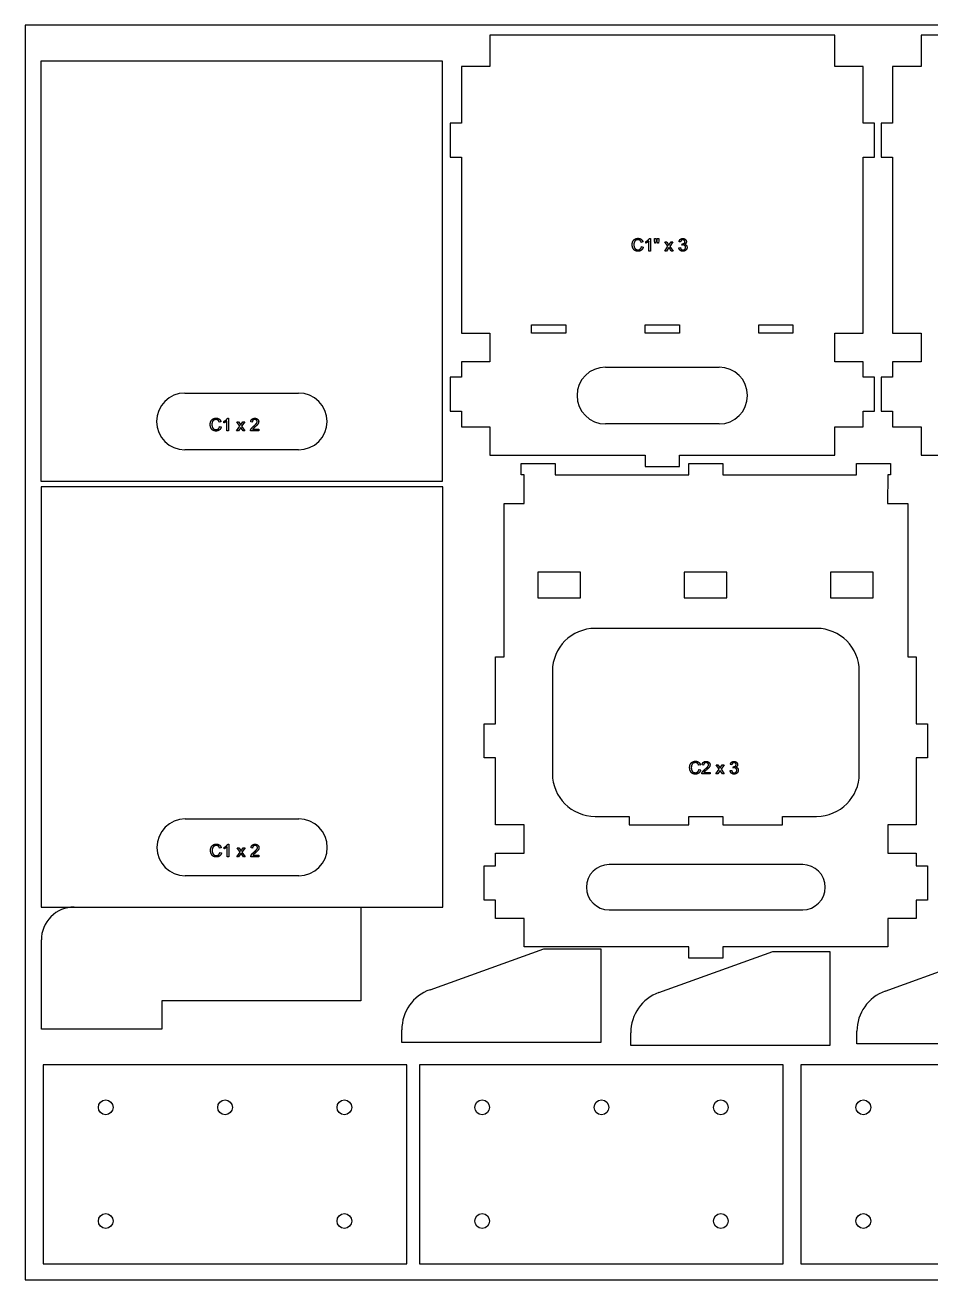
# Model space of a CAD drawing. Header units: millimetres. Extents: x -1421 to 1426, y -1337 to 584.
# Drawn here: x -1421 to -987, y -671 to -71 of the extents above; entities that cross this region are included whole.
import ezdxf

# ---------------------------------------------------------------- set-up
doc = ezdxf.new("R2010")
doc.units = ezdxf.units.MM
doc.header["$MEASUREMENT"] = 0
doc.layers.add('Predeterminada', color=18, linetype='Continuous', true_color=0x000000)

msp = doc.modelspace()

# ---------------------------------------------------------------- linework, layer by layer
at = {"layer": 'Predeterminada'}
for p, q in [((-1033.341, -75.649), (-1198.299, -75.649)), ((-1198.299, -75.649), (-1198.299, -90.6)), ((-1033.341, -90.6), (-1033.341, -75.649)), ((-827.087, -75.649), (-992.045, -75.649)), ((-992.045, -75.649), (-992.045, -90.6)), ((-1220.921, -88.048), (-1413.062, -88.048)), ((-1413.062, -88.048), (-1413.062, -130.116)), ((-1220.921, -130.116), (-1220.921, -88.048)), ((-1198.299, -90.6), (-1211.891, -90.6)), ((-1211.891, -90.6), (-1211.891, -117.717)), ((-1019.75, -90.6), (-1033.341, -90.6)), ((-1019.75, -117.717), (-1019.75, -90.6)), ((-992.045, -90.6), (-1005.637, -90.6)), ((-1005.637, -90.6), (-1005.637, -117.717)), ((-1211.891, -117.717), (-1217.327, -117.717)), ((-1217.327, -117.717), (-1217.327, -134.027)), ((-1014.313, -117.717), (-1019.75, -117.717)), ((-1014.313, -134.027), (-1014.313, -117.717)), ((-1005.637, -117.717), (-1011.073, -117.717)), ((-1011.073, -117.717), (-1011.073, -134.027)), ((-1413.062, -130.116), (-1413.062, -146.426)), ((-1220.921, -146.426), (-1220.921, -130.116)), ((-1217.327, -134.027), (-1211.891, -134.027)), ((-1211.891, -134.027), (-1211.891, -218.163)), ((-1019.75, -218.246), (-1019.75, -134.027)), ((-1019.75, -134.027), (-1014.313, -134.027)), ((-1011.073, -134.027), (-1005.637, -134.027)), ((-1005.637, -134.027), (-1005.637, -218.163)), ((-1413.062, -146.426), (-1413.062, -230.562)), ((-1220.921, -230.562), (-1220.921, -146.426)), ((-1121.968, -172.9), (-1121.502, -172.9)), ((-1121.502, -172.9), (-1121.502, -178.9)), ((-1119.622, -173.922), (-1119.622, -172.936)), ((-1119.622, -172.936), (-1118.827, -172.936)), ((-1119.428, -175.068), (-1119.622, -173.922)), ((-1118.827, -173.922), (-1119.001, -175.068)), ((-1118.827, -172.936), (-1118.827, -173.922)), ((-1118.249, -173.922), (-1118.249, -172.936)), ((-1118.249, -172.936), (-1117.453, -172.936)), ((-1118.058, -175.068), (-1118.249, -173.922)), ((-1117.453, -173.922), (-1117.64, -175.068)), ((-1117.453, -172.936), (-1117.453, -173.922)), ((-1125.08, -174.573), (-1125.875, -174.756)), ((-1125.731, -176.807), (-1124.935, -177.006)), ((-1123.706, -175.109), (-1123.706, -174.4)), ((-1122.225, -178.9), (-1122.225, -174.224)), ((-1121.502, -178.9), (-1122.225, -178.9)), ((-1119.001, -175.068), (-1119.428, -175.068)), ((-1117.64, -175.068), (-1118.058, -175.068)), ((-1114.67, -178.9), (-1113.099, -176.655)), ((-1113.796, -178.9), (-1114.67, -178.9)), ((-1113.099, -176.655), (-1114.562, -174.562)), ((-1114.562, -174.562), (-1113.692, -174.562)), ((-1112.639, -177.247), (-1113.796, -178.9)), ((-1113.692, -174.562), (-1112.962, -175.606)), ((-1112.412, -177.573), (-1112.639, -177.247)), ((-1111.529, -178.9), (-1112.412, -177.573)), ((-1112.352, -175.588), (-1111.634, -174.562)), ((-1110.76, -174.562), (-1112.227, -176.657)), ((-1112.227, -176.657), (-1110.658, -178.9)), ((-1111.634, -174.562), (-1110.76, -174.562)), ((-1110.658, -178.9), (-1111.529, -178.9)), ((-1107.875, -177.345), (-1107.152, -177.237)), ((-1107.08, -174.562), (-1107.803, -174.454)), ((-1106.422, -176.08), (-1106.338, -175.43)), ((-1178.342, -214.169), (-1162.032, -214.169)), ((-1178.342, -218.246), (-1178.342, -214.169)), ((-1162.032, -214.169), (-1162.032, -218.246)), ((-1123.975, -214.169), (-1107.665, -214.169)), ((-1123.975, -218.246), (-1123.975, -214.169)), ((-1107.665, -214.169), (-1107.665, -218.246)), ((-1069.609, -214.169), (-1053.299, -214.169)), ((-1069.609, -218.246), (-1069.609, -214.169)), ((-1053.299, -214.169), (-1053.299, -218.246)), ((-1211.891, -218.163), (-1211.891, -218.246)), ((-1211.891, -218.246), (-1198.299, -218.246)), ((-1198.299, -218.246), (-1198.299, -231.838)), ((-1162.032, -218.246), (-1178.342, -218.246)), ((-1107.665, -218.246), (-1123.975, -218.246)), ((-1053.299, -218.246), (-1069.609, -218.246)), ((-1033.341, -231.838), (-1033.341, -218.246)), ((-1033.341, -218.246), (-1019.75, -218.246)), ((-1005.637, -218.163), (-1005.637, -218.246)), ((-1005.637, -218.246), (-992.045, -218.246)), ((-992.045, -218.246), (-992.045, -231.838)), ((-1413.062, -230.562), (-1413.062, -246.872)), ((-1220.921, -246.872), (-1220.921, -230.562)), ((-1198.299, -231.838), (-1211.891, -231.838)), ((-1211.891, -231.838), (-1211.891, -239.239)), ((-1019.75, -231.838), (-1033.341, -231.838)), ((-1019.75, -239.239), (-1019.75, -231.838)), ((-992.045, -231.838), (-1005.637, -231.838)), ((-1005.637, -231.838), (-1005.637, -239.239)), ((-1211.891, -239.239), (-1217.327, -239.239)), ((-1217.327, -239.239), (-1217.327, -255.549)), ((-1143.004, -234.407), (-1088.637, -234.407)), ((-1014.313, -239.239), (-1019.75, -239.239)), ((-1014.313, -255.507), (-1014.313, -239.239)), ((-1005.637, -239.239), (-1011.073, -239.239)), ((-1011.073, -239.239), (-1011.073, -255.549)), ((-1413.062, -246.872), (-1413.062, -288.94)), ((-1344.175, -246.806), (-1289.808, -246.806)), ((-1220.921, -288.94), (-1220.921, -246.872)), ((-1217.327, -255.549), (-1211.891, -255.549)), ((-1211.891, -255.549), (-1211.891, -262.949)), ((-1019.75, -262.949), (-1019.75, -255.507)), ((-1019.75, -255.507), (-1014.313, -255.507)), ((-1011.073, -255.549), (-1005.637, -255.549)), ((-1005.637, -255.549), (-1005.637, -262.949)), ((-1326.944, -260.542), (-1327.739, -260.725)), ((-1327.594, -262.775), (-1326.799, -262.975)), ((-1325.57, -261.078), (-1325.57, -260.368)), ((-1324.088, -264.868), (-1324.088, -260.193)), ((-1323.831, -258.868), (-1323.365, -258.868)), ((-1323.365, -258.868), (-1323.365, -264.868)), ((-1319.498, -264.868), (-1317.926, -262.623)), ((-1317.926, -262.623), (-1319.39, -260.531)), ((-1319.39, -260.531), (-1318.519, -260.531)), ((-1317.467, -263.216), (-1318.624, -264.868)), ((-1318.519, -260.531), (-1317.79, -261.575)), ((-1317.24, -263.542), (-1317.467, -263.216)), ((-1316.357, -264.868), (-1317.24, -263.542)), ((-1317.18, -261.557), (-1316.462, -260.531)), ((-1315.588, -260.531), (-1317.054, -262.626)), ((-1317.054, -262.626), (-1315.486, -264.868)), ((-1316.462, -260.531), (-1315.588, -260.531)), ((-1311.98, -260.712), (-1312.703, -260.603)), ((-1211.891, -262.949), (-1198.299, -262.949)), ((-1198.299, -262.949), (-1198.299, -276.541)), ((-1088.637, -261.59), (-1143.004, -261.59)), ((-1033.341, -276.541), (-1033.341, -262.949)), ((-1033.341, -262.949), (-1019.75, -262.949)), ((-1005.637, -262.949), (-992.045, -262.949)), ((-992.045, -262.949), (-992.045, -276.541)), ((-1323.365, -264.868), (-1324.088, -264.868)), ((-1318.624, -264.868), (-1319.498, -264.868)), ((-1315.486, -264.868), (-1316.357, -264.868)), ((-1308.908, -264.868), (-1312.811, -264.868)), ((-1311.842, -264.145), (-1308.908, -264.145)), ((-1308.908, -264.145), (-1308.908, -264.868)), ((-1289.808, -273.989), (-1344.175, -273.989)), ((-1198.299, -276.541), (-1123.975, -276.541)), ((-1183.326, -285.964), (-1183.326, -280.527)), ((-1183.326, -280.527), (-1167.016, -280.527, 0)), ((-1167.016, -280.527, 0), (-1167.016, -285.964, 0)), ((-1123.975, -276.541), (-1123.975, -281.978)), ((-1123.975, -281.978), (-1107.665, -281.978)), ((-1107.665, -281.978), (-1107.665, -276.541)), ((-1107.665, -276.541), (-1033.341, -276.541)), ((-1103.136, -285.964, 0), (-1103.136, -280.527, 0)), ((-1103.136, -280.527, 0), (-1086.826, -280.527)), ((-1086.826, -280.527), (-1086.826, -285.964, 0)), ((-1022.945, -285.964, 0), (-1022.945, -280.527)), ((-1022.945, -280.527), (-1006.635, -280.527, 0)), ((-1006.635, -280.527, 0), (-1006.635, -285.964, 0)), ((-992.045, -276.541), (-917.721, -276.541)), ((-1181.967, -285.964), (-1183.326, -285.964)), ((-1181.956, -299.586, 0), (-1181.967, -285.964)), ((-1167.016, -285.964, 0), (-1103.136, -285.964, 0)), ((-1086.826, -285.964, 0), (-1022.945, -285.964, 0)), ((-1007.995, -285.964), (-1008.006, -299.586, 0)), ((-1006.635, -285.964, 0), (-1007.995, -285.964)), ((-1413.062, -288.94), (-1325.146, -288.94)), ((-1220.777, -291.722), (-1412.918, -291.722)), ((-1412.918, -291.722), (-1412.918, -333.79)), ((-1325.146, -288.94), (-1308.836, -288.94)), ((-1308.836, -288.94), (-1220.921, -288.94)), ((-1220.777, -333.79), (-1220.777, -291.722)), ((-1191.53, -372.942, 0), (-1191.53, -299.586, 0)), ((-1191.53, -299.586, 0), (-1181.956, -299.586, 0)), ((-1008.006, -299.586, 0), (-998.431, -299.586, 0)), ((-998.431, -299.586, 0), (-998.431, -372.942, 0)), ((-1412.918, -333.79), (-1412.918, -350.1)), ((-1220.777, -350.1), (-1220.777, -333.79)), ((-1154.962, -332.428, 0), (-1175.35, -332.428, 0)), ((-1175.35, -332.428, 0), (-1175.35, -344.66, 0)), ((-1154.962, -344.66, 0), (-1154.962, -332.428, 0)), ((-1084.965, -332.428, 0), (-1105.353, -332.428, 0)), ((-1105.353, -332.428, 0), (-1105.353, -344.66, 0)), ((-1084.965, -344.66, 0), (-1084.965, -332.428, 0)), ((-1014.968, -332.428, 0), (-1035.356, -332.428, 0)), ((-1035.356, -332.428, 0), (-1035.356, -344.66, 0)), ((-1014.968, -344.66, 0), (-1014.968, -332.428, 0)), ((-1175.35, -344.66, 0), (-1154.962, -344.66, 0)), ((-1105.353, -344.66, 0), (-1084.965, -344.66, 0)), ((-1035.356, -344.66, 0), (-1014.968, -344.66, 0)), ((-1412.918, -350.1), (-1412.918, -434.236)), ((-1220.777, -434.236), (-1220.777, -350.1)), ((-1041.974, -359.358), (-1147.988, -359.358)), ((-1195.558, -404.945, 0), (-1195.558, -372.942, 0)), ((-1195.558, -372.942, 0), (-1191.53, -372.942, 0)), ((-998.431, -372.942, 0), (-994.403, -372.942, 0)), ((-994.403, -372.942, 0), (-994.403, -404.945, 0)), ((-1168.375, -379.746, 0), (-1168.375, -428.825, 0)), ((-1021.586, -428.825, 0), (-1021.586, -379.746, 0)), ((-1200.995, -421.255, 0), (-1200.995, -404.945, 0)), ((-1200.995, -404.945, 0), (-1195.558, -404.945, 0)), ((-994.403, -404.945, 0), (-988.966, -404.945, 0)), ((-988.966, -404.945, 0), (-988.966, -421.255, 0)), ((-1195.558, -421.255, 0), (-1200.995, -421.255, 0)), ((-1195.558, -453.29, 0), (-1195.558, -421.255, 0)), ((-1097.606, -424.596, 0), (-1098.401, -424.779, 0)), ((-1096.051, -424.766, 0), (-1096.774, -424.657, 0)), ((-1088.588, -426.677, 0), (-1090.051, -424.585, 0)), ((-1090.051, -424.585, 0), (-1089.181, -424.585, 0)), ((-1089.181, -424.585, 0), (-1088.451, -425.629, 0)), ((-1087.841, -425.611, 0), (-1087.124, -424.585, 0)), ((-1086.249, -424.585, 0), (-1087.716, -426.68, 0)), ((-1087.124, -424.585, 0), (-1086.249, -424.585, 0)), ((-1082.569, -424.585, 0), (-1083.292, -424.477, 0)), ((-1081.911, -426.103, 0), (-1081.828, -425.452, 0)), ((-994.403, -421.255, 0), (-994.403, -453.29, 0)), ((-988.966, -421.255, 0), (-994.403, -421.255, 0)), ((-1098.256, -426.829, 0), (-1097.461, -427.029, 0)), ((-1092.979, -428.922, 0), (-1096.883, -428.922, 0)), ((-1095.913, -428.199, 0), (-1092.979, -428.199, 0)), ((-1092.979, -428.199, 0), (-1092.979, -428.922, 0)), ((-1090.16, -428.922, 0), (-1088.588, -426.677, 0)), ((-1089.285, -428.922, 0), (-1090.16, -428.922, 0)), ((-1088.129, -427.27, 0), (-1089.285, -428.922, 0)), ((-1087.901, -427.596, 0), (-1088.129, -427.27, 0)), ((-1087.019, -428.922, 0), (-1087.901, -427.596, 0)), ((-1087.716, -426.68, 0), (-1086.148, -428.922, 0)), ((-1086.148, -428.922, 0), (-1087.019, -428.922, 0)), ((-1083.365, -427.368, 0), (-1082.642, -427.26, 0)), ((-1412.918, -434.236), (-1412.918, -450.546)), ((-1220.777, -450.546), (-1220.777, -434.236)), ((-1147.988, -449.213, 0), (-1131.678, -449.213, 0)), ((-1131.678, -449.213, 0), (-1131.678, -453.29, 0)), ((-1103.136, -453.29, 0), (-1103.136, -449.213, 0)), ((-1103.136, -449.213, 0), (-1086.826, -449.213, 0)), ((-1086.826, -449.213, 0), (-1086.826, -453.29, 0)), ((-1058.284, -453.29, 0), (-1058.284, -449.213, 0)), ((-1058.284, -449.213, 0), (-1041.974, -449.213, 0)), ((-1412.918, -450.546), (-1412.918, -492.614)), ((-1344.03, -450.48), (-1289.664, -450.48)), ((-1220.777, -492.614), (-1220.777, -450.546)), ((-1181.967, -453.29, 0), (-1195.558, -453.29, 0)), ((-1181.967, -466.882, 0), (-1181.967, -453.29, 0)), ((-1131.678, -453.29, 0), (-1103.136, -453.29, 0)), ((-1086.826, -453.29, 0), (-1058.284, -453.29, 0)), ((-994.403, -453.29, 0), (-1007.995, -453.29, 0)), ((-1007.995, -453.29, 0), (-1007.995, -466.882, 0)), ((-1326.8, -464.216), (-1327.595, -464.399)), ((-1327.45, -466.449), (-1326.655, -466.649)), ((-1325.426, -464.752), (-1325.426, -464.042)), ((-1323.944, -468.542), (-1323.944, -463.867)), ((-1323.687, -462.542), (-1323.221, -462.542)), ((-1323.221, -462.542), (-1323.221, -468.542)), ((-1319.354, -468.542), (-1317.782, -466.297)), ((-1317.782, -466.297), (-1319.245, -464.205)), ((-1319.245, -464.205), (-1318.375, -464.205)), ((-1317.323, -466.89), (-1318.48, -468.542)), ((-1318.375, -464.205), (-1317.645, -465.249)), ((-1317.095, -467.216), (-1317.323, -466.89)), ((-1316.213, -468.542), (-1317.095, -467.216)), ((-1317.035, -465.231), (-1316.318, -464.205)), ((-1315.443, -464.205), (-1316.91, -466.3)), ((-1316.91, -466.3), (-1315.342, -468.542)), ((-1316.318, -464.205), (-1315.443, -464.205)), ((-1311.836, -464.386), (-1312.559, -464.277)), ((-1311.697, -467.819), (-1308.763, -467.819)), ((-1308.763, -467.819), (-1308.763, -468.542)), ((-1195.558, -472.917, 0), (-1195.558, -466.882, 0)), ((-1195.558, -466.882, 0), (-1181.967, -466.882, 0)), ((-1007.995, -466.882, 0), (-994.403, -466.882, 0)), ((-994.403, -466.882, 0), (-994.403, -472.917, 0)), ((-1323.221, -468.542), (-1323.944, -468.542)), ((-1318.48, -468.542), (-1319.354, -468.542)), ((-1315.342, -468.542), (-1316.213, -468.542)), ((-1308.763, -468.542), (-1312.667, -468.542)), ((-1200.995, -489.227, 0), (-1200.995, -472.917, 0)), ((-1200.995, -472.917, 0), (-1195.558, -472.917, 0)), ((-1048.661, -472.319, 0), (-1141.301, -472.319, 0)), ((-994.403, -472.917, 0), (-988.966, -472.917, 0)), ((-988.966, -472.917, 0), (-988.966, -489.227, 0)), ((-1289.664, -477.663), (-1344.03, -477.663)), ((-1195.558, -489.227, 0), (-1200.995, -489.227, 0)), ((-1195.558, -497.993, 0), (-1195.558, -489.227, 0)), ((-988.966, -489.227, 0), (-994.403, -489.227, 0)), ((-994.403, -489.227, 0), (-994.403, -497.993, 0)), ((-1412.918, -492.614), (-1325.002, -492.614)), ((-1397.144, -492.578), (-1260.064, -492.578)), ((-1325.002, -492.614), (-1308.692, -492.614)), ((-1308.692, -492.614), (-1220.777, -492.614)), ((-1260.064, -492.578), (-1260.064, -537.431)), ((-1181.967, -497.993, 0), (-1195.558, -497.993, 0)), ((-1181.967, -511.585, 0), (-1181.967, -497.993, 0)), ((-1141.301, -493.916, 0), (-1048.661, -493.916, 0)), ((-994.403, -497.993, 0), (-1007.994, -497.993, 0)), ((-1007.994, -497.993, 0), (-1007.994, -511.585, 0)), ((-1412.87, -551.022), (-1412.87, -508.305)), ((-1226.939, -532.099), (-1172.463, -512.488)), ((-1103.136, -511.585, 0), (-1181.967, -511.585, 0)), ((-1172.463, -512.488), (-1145.28, -512.488)), ((-1145.28, -512.488), (-1145.28, -557.34)), ((-1117.399, -533.469), (-1062.923, -513.857)), ((-1103.136, -517.021, 0), (-1103.136, -511.585, 0)), ((-1007.994, -511.585, 0), (-1086.826, -511.585, 0)), ((-1086.826, -511.585, 0), (-1086.826, -517.021, 0)), ((-1062.923, -513.857), (-1035.739, -513.857)), ((-1035.739, -513.857), (-1035.739, -558.71)), ((-1009.228, -532.784), (-954.752, -513.172)), ((-1086.826, -517.021, 0), (-1103.136, -517.021, 0)), ((-1260.064, -537.431), (-1355.205, -537.431)), ((-1355.205, -537.431), (-1355.205, -551.022)), ((-1355.205, -551.022), (-1412.87, -551.022)), ((-1240.421, -557.34), (-1240.421, -551.282)), ((-1022.71, -558.025), (-1022.71, -551.966)), ((-1145.28, -557.34), (-1240.421, -557.34)), ((-1130.881, -558.71), (-1130.881, -552.651)), ((-1035.739, -558.71), (-1130.881, -558.71)), ((-927.568, -558.025), (-1022.71, -558.025)), ((-1237.993, -567.974), (-1411.966, -567.974)), ((-1411.966, -567.974), (-1411.966, -663.116)), ((-1237.993, -663.116), (-1237.993, -567.974)), ((-1057.92, -567.974), (-1231.893, -567.974)), ((-1231.893, -567.974), (-1231.893, -663.116)), ((-1057.92, -663.116), (-1057.92, -567.974)), ((-875.568, -567.974), (-1049.541, -567.974)), ((-1049.541, -567.974), (-1049.541, -663.116)), ((-1411.966, -663.116), (-1237.993, -663.116)), ((-1231.893, -663.116), (-1057.92, -663.116)), ((-1049.541, -663.116), (-875.568, -663.116))]:
    msp.add_line(p, q, dxfattribs=at)
msp.add_lwpolyline([(-1420.653, -670.87), (-520.653, -670.87), (-520.653, -70.87), (-1420.653, -70.87), (-1420.653, -670.87)], dxfattribs=at)
for centre in [(-1382.064, -588.362), (-1324.979, -588.362), (-1267.894, -588.362), (-1201.991, -588.362), (-1144.906, -588.362), (-1087.821, -588.362), (-1019.639, -588.362), (-1382.064, -642.728), (-1267.894, -642.728), (-1201.991, -642.728), (-1087.821, -642.728), (-1019.639, -642.728)]:
    msp.add_circle(centre, 3.534, dxfattribs=at)
for centre, radius, start, end in [((-1143.004, -247.998), 13.592, 90, 180), ((-1088.637, -247.998), 13.592, 0, 90), ((-1344.175, -260.398), 13.592, 90, 180), ((-1289.808, -260.398), 13.592, 0, 90), ((-1143.004, -247.998), 13.592, 180, 270), ((-1088.637, -247.998), 13.592, 270, 0), ((-1344.175, -260.398), 13.592, 180, 270), ((-1289.808, -260.398), 13.592, 270, 0), ((-1147.988, -428.825, 0), 20.387, 180, 270), ((-1041.974, -428.825, 0), 20.387, 270, 0), ((-1344.03, -464.072), 13.592, 90, 180), ((-1289.664, -464.072), 13.592, 0, 90), ((-1344.03, -464.072), 13.592, 180, 270), ((-1289.664, -464.072), 13.592, 270, 0), ((-1141.301, -483.117, 0), 10.799, 90, 180), ((-1048.661, -483.117, 0), 10.799, 360, 90), ((-1141.301, -483.117, 0), 10.799, 180, 270), ((-1048.661, -483.117, 0), 10.799, 270, 360), ((-1397.144, -508.305), 15.726, 90.000355, 180.000355), ((-1220.034, -551.282), 20.387, 109.798876, 180), ((-1110.493, -552.651), 20.387, 109.798876, 180), ((-1002.322, -551.966), 20.387, 109.798876, 180)]:
    msp.add_arc(centre, radius, start, end, dxfattribs=at)
at = {"layer": 'Predeterminada', "extrusion": (0, 2.1804e-09, 1)}
msp.add_arc((-1147.988, -379.746, 0), 20.387, 90, 180, dxfattribs=at)
at = {"layer": 'Predeterminada', "extrusion": (-2.18036e-09, 0, 1)}
msp.add_arc((-1041.974, -379.746, 0), 20.387, 0, 90, dxfattribs=at)
at = {"layer": 'Predeterminada'}
for points in [[(-1129.859, -174.244), (-1129.506, -173.549), (-1128.854, -173.188)], [(-1128.59, -173.843), (-1129.047, -174.172), (-1129.232, -174.726)], [(-1128.854, -173.188), (-1128.201, -172.827), (-1127.418, -172.827)], [(-1127.453, -173.514), (-1128.133, -173.514), (-1128.59, -173.843)], [(-1126.471, -173.81), (-1126.861, -173.514), (-1127.453, -173.514)], [(-1127.418, -172.827), (-1126.53, -172.827), (-1125.924, -173.285)], [(-1125.875, -174.756), (-1126.08, -174.107), (-1126.471, -173.81)], [(-1125.924, -173.285), (-1125.318, -173.743), (-1125.08, -174.573)], [(-1123.706, -174.4), (-1123.087, -174.11), (-1122.624, -173.699)], [(-1122.624, -173.699), (-1122.16, -173.287), (-1121.968, -172.9)], [(-1107.803, -174.454), (-1107.67, -173.713), (-1107.199, -173.306)], [(-1107.199, -173.306), (-1106.727, -172.9), (-1106.026, -172.9)], [(-1106.713, -173.776), (-1106.999, -174.038), (-1107.08, -174.562)], [(-1105.999, -173.514), (-1106.427, -173.514), (-1106.713, -173.776)], [(-1106.026, -172.9), (-1105.542, -172.9), (-1105.135, -173.11)], [(-1105.293, -173.778), (-1105.566, -173.514), (-1105.999, -173.514)], [(-1105.02, -174.444), (-1105.02, -174.041), (-1105.293, -173.778)], [(-1105.135, -173.11), (-1104.728, -173.32), (-1104.513, -173.684)], [(-1104.513, -173.684), (-1104.297, -174.047), (-1104.297, -174.455)], [(-1130.212, -175.873), (-1130.212, -174.939), (-1129.859, -174.244)], [(-1129.897, -177.475), (-1130.212, -176.729), (-1130.212, -175.873)], [(-1128.977, -178.615), (-1129.581, -178.221), (-1129.897, -177.475)], [(-1129.232, -174.726), (-1129.417, -175.28), (-1129.417, -175.869)], [(-1129.417, -175.869), (-1129.417, -176.628), (-1129.195, -177.195)], [(-1129.195, -177.195), (-1128.972, -177.761), (-1128.502, -178.041)], [(-1127.407, -179.008), (-1128.372, -179.008), (-1128.977, -178.615)], [(-1128.502, -178.041), (-1128.032, -178.321), (-1127.484, -178.321)], [(-1127.484, -178.321), (-1126.818, -178.321), (-1126.356, -177.939)], [(-1125.829, -178.495), (-1126.474, -179.008), (-1127.407, -179.008)], [(-1126.356, -177.939), (-1125.894, -177.558), (-1125.731, -176.807)], [(-1124.935, -177.006), (-1125.184, -177.982), (-1125.829, -178.495)], [(-1122.927, -174.73), (-1123.361, -174.982), (-1123.706, -175.109)], [(-1122.225, -174.224), (-1122.492, -174.477), (-1122.927, -174.73)], [(-1112.962, -175.606), (-1112.795, -175.908), (-1112.686, -176.064)], [(-1112.686, -176.064), (-1112.498, -175.797), (-1112.352, -175.588)], [(-1107.283, -178.545), (-1107.802, -178.082), (-1107.875, -177.345)], [(-1105.98, -179.008), (-1106.765, -179.008), (-1107.283, -178.545)], [(-1107.152, -177.237), (-1107.023, -177.851), (-1106.721, -178.122)], [(-1106.721, -178.122), (-1106.419, -178.393), (-1105.954, -178.393)], [(-1105.892, -175.999), (-1106.105, -175.999), (-1106.422, -176.08)], [(-1106.338, -175.43), (-1106.263, -175.438), (-1106.219, -175.438)], [(-1106.219, -175.438), (-1105.758, -175.438), (-1105.389, -175.194)], [(-1104.541, -178.464), (-1105.11, -179.008), (-1105.98, -179.008)], [(-1105.954, -178.393), (-1105.407, -178.393), (-1105.05, -178.037)], [(-1105.032, -176.325), (-1105.37, -175.999), (-1105.892, -175.999)], [(-1105.389, -175.194), (-1105.02, -174.951), (-1105.02, -174.444)], [(-1104.504, -175.162), (-1104.711, -175.48), (-1105.117, -175.669)], [(-1105.117, -175.669), (-1104.589, -175.791), (-1104.28, -176.175)], [(-1105.05, -178.037), (-1104.694, -177.68), (-1104.694, -177.154)], [(-1104.694, -177.154), (-1104.694, -176.651), (-1105.032, -176.325)], [(-1103.972, -177.139), (-1103.972, -177.921), (-1104.541, -178.464)], [(-1104.297, -174.455), (-1104.297, -174.843), (-1104.504, -175.162)], [(-1104.28, -176.175), (-1103.972, -176.56), (-1103.972, -177.139)], [(-1332.076, -261.842), (-1332.076, -260.908), (-1331.723, -260.213)], [(-1331.761, -263.444), (-1332.076, -262.698), (-1332.076, -261.842)], [(-1330.84, -264.583), (-1331.445, -264.19), (-1331.761, -263.444)], [(-1331.723, -260.213), (-1331.37, -259.518), (-1330.718, -259.157)], [(-1331.096, -260.695), (-1331.281, -261.249), (-1331.281, -261.838)], [(-1331.281, -261.838), (-1331.281, -262.597), (-1331.058, -263.163)], [(-1330.454, -259.812), (-1330.911, -260.141), (-1331.096, -260.695)], [(-1331.058, -263.163), (-1330.836, -263.73), (-1330.366, -264.01)], [(-1330.718, -259.157), (-1330.065, -258.796), (-1329.282, -258.796)], [(-1329.317, -259.483), (-1329.997, -259.483), (-1330.454, -259.812)], [(-1329.348, -264.29), (-1328.682, -264.29), (-1328.22, -263.908)], [(-1328.335, -259.779), (-1328.725, -259.483), (-1329.317, -259.483)], [(-1329.282, -258.796), (-1328.394, -258.796), (-1327.788, -259.254)], [(-1327.739, -260.725), (-1327.944, -260.076), (-1328.335, -259.779)], [(-1328.22, -263.908), (-1327.758, -263.526), (-1327.594, -262.775)], [(-1327.788, -259.254), (-1327.182, -259.712), (-1326.944, -260.542)], [(-1326.799, -262.975), (-1327.048, -263.951), (-1327.693, -264.464)], [(-1325.57, -260.368), (-1324.951, -260.079), (-1324.487, -259.667)], [(-1324.79, -260.698), (-1325.225, -260.951), (-1325.57, -261.078)], [(-1324.088, -260.193), (-1324.356, -260.446), (-1324.79, -260.698)], [(-1324.487, -259.667), (-1324.024, -259.256), (-1323.831, -258.868)], [(-1317.79, -261.575), (-1317.622, -261.877), (-1317.513, -262.033)], [(-1317.513, -262.033), (-1317.326, -261.766), (-1317.18, -261.557)], [(-1312.728, -264.352), (-1312.583, -263.943), (-1312.261, -263.551)], [(-1312.703, -260.603), (-1312.625, -259.756), (-1312.121, -259.312)], [(-1312.261, -263.551), (-1311.94, -263.159), (-1311.325, -262.647)], [(-1312.121, -259.312), (-1311.617, -258.868), (-1310.767, -258.868)], [(-1311.65, -259.809), (-1311.976, -260.135), (-1311.98, -260.712)], [(-1311.506, -263.75), (-1311.709, -263.947), (-1311.842, -264.145)], [(-1310.782, -259.483), (-1311.325, -259.483), (-1311.65, -259.809)], [(-1310.651, -263.002), (-1311.303, -263.554), (-1311.506, -263.75)], [(-1311.325, -262.647), (-1310.369, -261.826), (-1310, -261.37)], [(-1309.95, -259.776), (-1310.269, -259.483), (-1310.782, -259.483)], [(-1310.767, -258.868), (-1309.908, -258.868), (-1309.408, -259.344)], [(-1309.539, -261.955), (-1309.878, -262.337), (-1310.651, -263.002)], [(-1310, -261.37), (-1309.631, -260.913), (-1309.631, -260.496)], [(-1309.631, -260.496), (-1309.631, -260.07), (-1309.95, -259.776)], [(-1309.054, -261.227), (-1309.2, -261.572), (-1309.539, -261.955)], [(-1309.408, -259.344), (-1308.908, -259.82), (-1308.908, -260.524)], [(-1308.908, -260.524), (-1308.908, -260.881), (-1309.054, -261.227)], [(-1329.271, -264.977), (-1330.236, -264.977), (-1330.84, -264.583)], [(-1330.366, -264.01), (-1329.896, -264.29), (-1329.348, -264.29)], [(-1327.693, -264.464), (-1328.338, -264.977), (-1329.271, -264.977)], [(-1312.811, -264.868), (-1312.82, -264.6), (-1312.728, -264.352)], [(-1102.738, -425.896, 0), (-1102.738, -424.962, 0), (-1102.385, -424.267, 0)], [(-1102.422, -427.498, 0), (-1102.738, -426.752, 0), (-1102.738, -425.896, 0)], [(-1102.385, -424.267, 0), (-1102.032, -423.572, 0), (-1101.379, -423.211, 0)], [(-1101.758, -424.749, 0), (-1101.943, -425.303, 0), (-1101.943, -425.892, 0)], [(-1101.943, -425.892, 0), (-1101.943, -426.651, 0), (-1101.72, -427.217, 0)], [(-1101.115, -423.866, 0), (-1101.572, -424.195, 0), (-1101.758, -424.749, 0)], [(-1101.379, -423.211, 0), (-1100.727, -422.85, 0), (-1099.944, -422.85, 0)], [(-1099.979, -423.537, 0), (-1100.659, -423.537, 0), (-1101.115, -423.866, 0)], [(-1098.996, -423.833, 0), (-1099.387, -423.537, 0), (-1099.979, -423.537, 0)], [(-1099.944, -422.85, 0), (-1099.055, -422.85, 0), (-1098.45, -423.308, 0)], [(-1098.401, -424.779, 0), (-1098.606, -424.13, 0), (-1098.996, -423.833, 0)], [(-1098.45, -423.308, 0), (-1097.844, -423.766, 0), (-1097.606, -424.596, 0)], [(-1096.774, -424.657, 0), (-1096.697, -423.81, 0), (-1096.192, -423.366, 0)], [(-1096.192, -423.366, 0), (-1095.688, -422.922, 0), (-1094.838, -422.922, 0)], [(-1095.722, -423.863, 0), (-1096.047, -424.189, 0), (-1096.051, -424.766, 0)], [(-1094.853, -423.537, 0), (-1095.396, -423.537, 0), (-1095.722, -423.863, 0)], [(-1095.396, -426.701, 0), (-1094.441, -425.881, 0), (-1094.071, -425.424, 0)], [(-1094.021, -423.83, 0), (-1094.341, -423.537, 0), (-1094.853, -423.537, 0)], [(-1094.838, -422.922, 0), (-1093.98, -422.922, 0), (-1093.479, -423.398, 0)], [(-1094.071, -425.424, 0), (-1093.702, -424.967, 0), (-1093.702, -424.551, 0)], [(-1093.702, -424.551, 0), (-1093.702, -424.124, 0), (-1094.021, -423.83, 0)], [(-1093.125, -425.281, 0), (-1093.272, -425.626, 0), (-1093.611, -426.009, 0)], [(-1093.479, -423.398, 0), (-1092.979, -423.874, 0), (-1092.979, -424.578, 0)], [(-1092.979, -424.578, 0), (-1092.979, -424.935, 0), (-1093.125, -425.281, 0)], [(-1088.451, -425.629, 0), (-1088.284, -425.931, 0), (-1088.175, -426.087, 0)], [(-1088.175, -426.087, 0), (-1087.988, -425.82, 0), (-1087.841, -425.611, 0)], [(-1083.292, -424.477, 0), (-1083.16, -423.736, 0), (-1082.688, -423.329, 0)], [(-1082.688, -423.329, 0), (-1082.216, -422.922, 0), (-1081.515, -422.922, 0)], [(-1082.202, -423.799, 0), (-1082.488, -424.061, 0), (-1082.569, -424.585, 0)], [(-1081.488, -423.537, 0), (-1081.917, -423.537, 0), (-1082.202, -423.799, 0)], [(-1081.828, -425.452, 0), (-1081.753, -425.461, 0), (-1081.709, -425.461, 0)], [(-1081.709, -425.461, 0), (-1081.247, -425.461, 0), (-1080.878, -425.217, 0)], [(-1081.515, -422.922, 0), (-1081.032, -422.922, 0), (-1080.625, -423.133, 0)], [(-1080.782, -423.801, 0), (-1081.056, -423.537, 0), (-1081.488, -423.537, 0)], [(-1080.878, -425.217, 0), (-1080.509, -424.974, 0), (-1080.509, -424.466, 0)], [(-1080.509, -424.466, 0), (-1080.509, -424.064, 0), (-1080.782, -423.801, 0)], [(-1080.625, -423.133, 0), (-1080.218, -423.343, 0), (-1080.002, -423.707, 0)], [(-1079.993, -425.185, 0), (-1080.2, -425.503, 0), (-1080.606, -425.691, 0)], [(-1080.606, -425.691, 0), (-1080.079, -425.813, 0), (-1079.77, -426.198, 0)], [(-1080.002, -423.707, 0), (-1079.786, -424.07, 0), (-1079.786, -424.478, 0)], [(-1079.786, -424.478, 0), (-1079.786, -424.866, 0), (-1079.993, -425.185, 0)], [(-1101.502, -428.637, 0), (-1102.107, -428.244, 0), (-1102.422, -427.498, 0)], [(-1101.72, -427.217, 0), (-1101.497, -427.784, 0), (-1101.027, -428.064, 0)], [(-1099.932, -429.031, 0), (-1100.897, -429.031, 0), (-1101.502, -428.637, 0)], [(-1101.027, -428.064, 0), (-1100.558, -428.344, 0), (-1100.01, -428.344, 0)], [(-1100.01, -428.344, 0), (-1099.343, -428.344, 0), (-1098.881, -427.962, 0)], [(-1098.355, -428.518, 0), (-1099, -429.031, 0), (-1099.932, -429.031, 0)], [(-1098.881, -427.962, 0), (-1098.419, -427.58, 0), (-1098.256, -426.829, 0)], [(-1097.461, -427.029, 0), (-1097.709, -428.005, 0), (-1098.355, -428.518, 0)], [(-1096.883, -428.922, 0), (-1096.891, -428.654, 0), (-1096.8, -428.406, 0)], [(-1096.8, -428.406, 0), (-1096.654, -427.997, 0), (-1096.333, -427.605, 0)], [(-1096.333, -427.605, 0), (-1096.012, -427.213, 0), (-1095.396, -426.701, 0)], [(-1095.578, -427.804, 0), (-1095.781, -428.001, 0), (-1095.913, -428.199, 0)], [(-1094.722, -427.056, 0), (-1095.375, -427.608, 0), (-1095.578, -427.804, 0)], [(-1093.611, -426.009, 0), (-1093.95, -426.391, 0), (-1094.722, -427.056, 0)], [(-1082.773, -428.568, 0), (-1083.291, -428.105, 0), (-1083.365, -427.368, 0)], [(-1081.47, -429.031, 0), (-1082.254, -429.031, 0), (-1082.773, -428.568, 0)], [(-1082.642, -427.26, 0), (-1082.512, -427.874, 0), (-1082.21, -428.145, 0)], [(-1082.21, -428.145, 0), (-1081.909, -428.416, 0), (-1081.444, -428.416, 0)], [(-1081.381, -426.022, 0), (-1081.594, -426.022, 0), (-1081.911, -426.103, 0)], [(-1080.03, -428.487, 0), (-1080.599, -429.031, 0), (-1081.47, -429.031, 0)], [(-1081.444, -428.416, 0), (-1080.896, -428.416, 0), (-1080.54, -428.06, 0)], [(-1080.522, -426.348, 0), (-1080.86, -426.022, 0), (-1081.381, -426.022, 0)], [(-1080.54, -428.06, 0), (-1080.184, -427.703, 0), (-1080.184, -427.177, 0)], [(-1080.184, -427.177, 0), (-1080.184, -426.674, 0), (-1080.522, -426.348, 0)], [(-1079.461, -427.161, 0), (-1079.461, -427.944, 0), (-1080.03, -428.487, 0)], [(-1079.77, -426.198, 0), (-1079.461, -426.583, 0), (-1079.461, -427.161, 0)], [(-1331.932, -465.516), (-1331.932, -464.582), (-1331.579, -463.887)], [(-1331.616, -467.118), (-1331.932, -466.372), (-1331.932, -465.516)], [(-1330.696, -468.257), (-1331.301, -467.864), (-1331.616, -467.118)], [(-1331.579, -463.887), (-1331.226, -463.192), (-1330.573, -462.831)], [(-1330.952, -464.369), (-1331.137, -464.923), (-1331.137, -465.512)], [(-1331.137, -465.512), (-1331.137, -466.271), (-1330.914, -466.837)], [(-1330.31, -463.486), (-1330.766, -463.815), (-1330.952, -464.369)], [(-1330.914, -466.837), (-1330.691, -467.404), (-1330.221, -467.684)], [(-1330.573, -462.831), (-1329.921, -462.47), (-1329.138, -462.47)], [(-1329.173, -463.157), (-1329.853, -463.157), (-1330.31, -463.486)], [(-1330.221, -467.684), (-1329.752, -467.964), (-1329.204, -467.964)], [(-1329.204, -467.964), (-1328.537, -467.964), (-1328.075, -467.582)], [(-1328.19, -463.453), (-1328.581, -463.157), (-1329.173, -463.157)], [(-1329.138, -462.47), (-1328.249, -462.47), (-1327.644, -462.928)], [(-1327.595, -464.399), (-1327.8, -463.75), (-1328.19, -463.453)], [(-1328.075, -467.582), (-1327.613, -467.2), (-1327.45, -466.449)], [(-1327.644, -462.928), (-1327.038, -463.386), (-1326.8, -464.216)], [(-1326.655, -466.649), (-1326.904, -467.625), (-1327.549, -468.138)], [(-1325.426, -464.042), (-1324.807, -463.753), (-1324.343, -463.341)], [(-1324.646, -464.372), (-1325.08, -464.625), (-1325.426, -464.752)], [(-1323.944, -463.867), (-1324.212, -464.12), (-1324.646, -464.372)], [(-1324.343, -463.341), (-1323.88, -462.93), (-1323.687, -462.542)], [(-1317.645, -465.249), (-1317.478, -465.551), (-1317.369, -465.707)], [(-1317.369, -465.707), (-1317.182, -465.44), (-1317.035, -465.231)], [(-1312.584, -468.026), (-1312.438, -467.617), (-1312.117, -467.225)], [(-1312.559, -464.277), (-1312.481, -463.43), (-1311.977, -462.986)], [(-1312.117, -467.225), (-1311.796, -466.833), (-1311.181, -466.321)], [(-1311.977, -462.986), (-1311.473, -462.542), (-1310.623, -462.542)], [(-1311.506, -463.483), (-1311.832, -463.809), (-1311.836, -464.386)], [(-1311.362, -467.424), (-1311.565, -467.621), (-1311.697, -467.819)], [(-1310.638, -463.157), (-1311.181, -463.157), (-1311.506, -463.483)], [(-1310.507, -466.676), (-1311.159, -467.228), (-1311.362, -467.424)], [(-1311.181, -466.321), (-1310.225, -465.501), (-1309.856, -465.044)], [(-1309.806, -463.45), (-1310.125, -463.157), (-1310.638, -463.157)], [(-1310.623, -462.542), (-1309.764, -462.542), (-1309.264, -463.018)], [(-1309.395, -465.629), (-1309.734, -466.011), (-1310.507, -466.676)], [(-1309.856, -465.044), (-1309.486, -464.587), (-1309.486, -464.171)], [(-1309.486, -464.171), (-1309.486, -463.744), (-1309.806, -463.45)], [(-1308.91, -464.901), (-1309.056, -465.246), (-1309.395, -465.629)], [(-1309.264, -463.018), (-1308.763, -463.494), (-1308.763, -464.198)], [(-1308.763, -464.198), (-1308.763, -464.555), (-1308.91, -464.901)], [(-1329.126, -468.651), (-1330.092, -468.651), (-1330.696, -468.257)], [(-1327.549, -468.138), (-1328.194, -468.651), (-1329.126, -468.651)], [(-1312.667, -468.542), (-1312.676, -468.274), (-1312.584, -468.026)]]:
    msp.add_open_spline(points, degree=2, dxfattribs=at)

doc.saveas('drawing.dxf')
